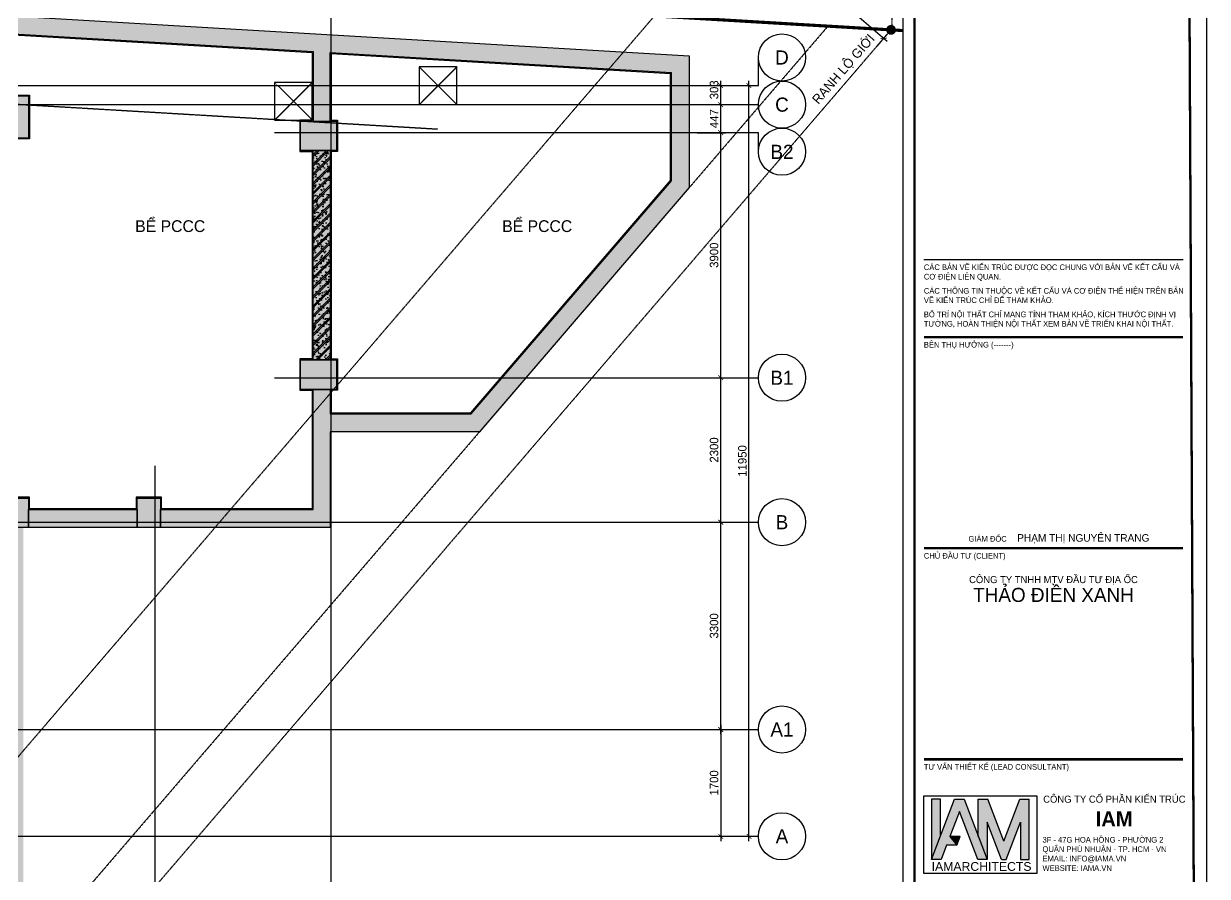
# Model space of a CAD drawing. Header units: inches. Extents: x 1721084 to 1854744, y 225101 to 488646.
# Drawn here: x 1835908 to 1854744, y 394374 to 407946 of the extents above; entities that cross this region are included whole.
import ezdxf
from ezdxf.enums import TextEntityAlignment as Align
from ezdxf.xclip import XClip

# ---------------------------------------------------------------- set-up
doc = ezdxf.new("R2010")
doc.units = ezdxf.units.IN
doc.header["$MEASUREMENT"] = 0
doc.header["$XCLIPFRAME"] = 0
for name, pattern in [('X-PL-BASE$0$X-GRID-BASE$0$CENTER2', [1.125, 0.75, -0.125, 0.125, -0.125]), ('X-PL-BASE$0$X-PL-BASE$0$CENTER', [2, 1.25, -0.25, 0.25, -0.25]), ('X-PL-BASE$0$X-PL-BASE$0$CENTER2', [1.125, 0.75, -0.125, 0.125, -0.125]), ('X-PL-BASE$0$X-PL-BASE$0$DASHDOTX2', [2, 1, -0.5, 0, -0.5]), ('X-PL-BASE$0$X-PL-BASE$0$DASHED', [0.75, 0.5, -0.25]), ('X-PL-BASE$0$X-PL-BASE$0$DASHEDX2', [1.5, 1, -0.5]), ('X-PL-BASE$0$X-PL-BASE$0$HIDDEN2', [0.1875, 0.125, -0.0625])]:
    doc.linetypes.add(name, pattern=pattern)
for name, color, linetype in [('A-ANNO-DIM 100', 252, 'Continuous'), ('I.A.M TITLEBLOCK - A2 -H$0$A-TBLK-TEXT', 250, 'Continuous'), ('X-PL-BASE$0$X-COLUM-BASE$0$A-FLOR-COLS-CONC', 250, 'Continuous'), ('X-PL-BASE$0$X-COLUM-BASE$0$A-FLOR-PATT', 250, 'Continuous'), ('X-PL-BASE$0$X-GRID-BASE$0$A-ANNO-DIM 75', 250, 'Continuous'), ('X-PL-BASE$0$X-GRID-BASE$0$A-GRID', 250, 'X-PL-BASE$0$X-GRID-BASE$0$CENTER2'), ('X-PL-BASE$0$X-GRID-BASE$0$A-GRID-SYMB', 250, 'Continuous'), ('X-PL-BASE$0$X-PL-BASE$0$A-ANNO-MARK', 250, 'Continuous'), ('X-PL-BASE$0$X-PL-BASE$0$A-ANNO-RNAM', 250, 'Continuous'), ('X-PL-BASE$0$X-PL-BASE$0$A-FLOR-ABOV', 250, 'X-PL-BASE$0$X-PL-BASE$0$HIDDEN2'), ('X-PL-BASE$0$X-PL-BASE$0$A-FLOR-COLS-CONC', 250, 'Continuous'), ('X-PL-BASE$0$X-PL-BASE$0$A-FLOR-PATT', 250, 'Continuous'), ('X-PL-BASE$0$X-PL-BASE$0$A-FLOR-VOID', 250, 'X-PL-BASE$0$X-PL-BASE$0$DASHEDX2'), ('X-PL-BASE$0$X-PL-BASE$0$A-FLOR-WALL-FNSH', 250, 'Continuous'), ('X-PL-BASE$0$X-PL-BASE$0$A-GRID', 250, 'X-PL-BASE$0$X-PL-BASE$0$CENTER2'), ('X-PL-BASE$0$X-PL-BASE$0$A-XREF', 250, 'Continuous'), ('X-PL-BASE$0$X-PL-BASE$0$B-RanhHienTrang', 250, 'Continuous'), ('X-PL-BASE$0$X-PL-BASE$0$CGXD', 250, 'Continuous')]:
    doc.layers.add(name, color=color, linetype=linetype)
doc.layers.add('X-PL-BASE$0$X-PL-BASE$0$B-SoHieuDiem1', color=250, linetype='Continuous', plot=False)
doc.styles.add('I.A.M TITLEBLOCK - A2 -H$0$SYMBTEXT', font='ARIALN.TTF', dxfattribs={"width": 0.8})
doc.styles.add('I.A.M TITLEBLOCK - A2 -H$0$TITLE BLOCK', font='arial.ttf')
doc.styles.add('X-PL-BASE$0$X-GRID-BASE$0$HDUNGARC', font='vn_vni.shx')
doc.styles.add('X-PL-BASE$0$X-GRID-BASE$0$SYMBTEXT', font='VAVON_.TTF')
doc.styles.add('X-PL-BASE$0$X-PL-BASE$0$HDUNGARC', font='vn_vni.shx')
doc.styles.add('X-PL-BASE$0$X-PL-BASE$0$SYMBTEXT', font='VAVON_.TTF')
doc.dimstyles.new('X-PL-BASE$0$X-GRID-BASE$0$DIM-75', dxfattribs={"dimscale": 75, "dimtxt": 1.8, "dimasz": 1, "dimexe": 1, "dimexo": 1, "dimgap": 0.5, "dimtad": 1, "dimdec": 0, "dimzin": 0, "dimdsep": 46, "dimtxsty": 'X-PL-BASE$0$X-GRID-BASE$0$HDUNGARC', "dimblk": 'X-PL-BASE$0$X-GRID-BASE$0$_ArchTick', "dimcen": 2, "dimdle": 1, "dimclrd": 256, "dimclre": 9, "dimclrt": 3, "dimadec": 0, "dimazin": 0, "dimtfac": 1, "dimtdec": 0, "dimtix": 1, "dimtmove": 2, "dimatfit": 2, "dimfxl": 1, "dimtolj": 1, "dimtzin": 0, "dimarcsym": 2})
doc.dimstyles.new('X-PL-BASE$0$X-PL-BASE$0$DIM-75', dxfattribs={"dimscale": 75, "dimtxt": 1.6, "dimasz": 1, "dimexe": 1, "dimexo": 1, "dimgap": 0.5, "dimtad": 1, "dimdec": 0, "dimzin": 0, "dimdsep": 46, "dimtxsty": 'X-PL-BASE$0$X-PL-BASE$0$HDUNGARC', "dimblk": 'X-PL-BASE$0$X-PL-BASE$0$_ArchTick', "dimcen": 2, "dimdle": 1, "dimclrd": 256, "dimclre": 9, "dimclrt": 3, "dimadec": 0, "dimazin": 0, "dimtfac": 1, "dimtdec": 0, "dimtix": 1, "dimtmove": 2, "dimatfit": 2, "dimfxl": 1, "dimtolj": 1, "dimtzin": 0, "dimarcsym": 2})
pattern_1 = [(50, (0, 0), (179.31505, -15.68803), [18.75, -206.25]), (355, (0, 0), (-34.6878, 188.048), [15, -165]), (100.4514, (14.94, -1.3), (144.62735, 172.3599), [15.935, -175.2855]), (46.1842, (0, 50), (266.8103, -41.3798), [28.125, -309.375]), (96.6356, (22.23, 46.55), (233.6657, 243.5295), [23.9026, -262.9282]), (351.1842, (0, 50), (233.6655, 243.5297), [22.5, -247.5]), (21, (25, 37.5), (149.22676, -100.6547), [18.75, -206.25]), (326, (25, 37.5), (60.8288, 181.2875), [15, -165]), (71.4514, (37.44, 29.11), (210.0557, 80.6326), [15.935, -175.2855]), (37.5, (0, 0), (3.03996, 83.22346), [0, -163, 0, -167.5, 0, -165.625]), (7.5, (0, 0), (65.76738, 98.60293), [0, -95.5, 0, -159.25, 0, -63.125]), (327.5, (-55.75, 0), (133.45561, -5.63872), [0, -62.5, 0, -195, 0, -258.75]), (317.5, (-80.75, 0), (145.79654, 25.02625), [0, -81.25, 0, -129.5, 0, -183.75]), (45, (0, 0), (-75.1301, 75.1301), []), (45, (0, 30.62), (-75.1301, 75.1301), [])]

# ---------------------------------------------------------------- blocks, each defined once
blk = doc.blocks.new('X-PL-BASE$0$X-COLUM-BASE')
at = {"layer": 'X-PL-BASE$0$X-COLUM-BASE$0$A-FLOR-PATT'}
h = blk.add_hatch(dxfattribs=at)
h.set_pattern_fill('!BTCT', color=256, scale=25, pattern_type=2)
h.set_pattern_definition([(50, (0, -15), (179.31505, -15.688), [18.75, -206.25]), (355, (0, -15), (-34.6878, 188.048), [15, -165]), (100.4514, (14.94, -16.3), (144.6273, 172.3599), [15.935, -175.2855]), (46.1842, (0, 35), (266.8103, -41.3798), [28.125, -309.375]), (96.6356, (22.23, 31.55), (233.6657, 243.5295), [23.9026, -262.9282]), (351.1842, (0, 35), (233.6655, 243.5297), [22.5, -247.5]), (21, (25, 22.5), (149.2268, -100.6547), [18.75, -206.25]), (326, (25, 22.5), (60.8288, 181.2875), [15, -165]), (71.4514, (37.44, 14.11), (210.0557, 80.6326), [15.935, -175.2855]), (37.5, (0, -15), (3.03996, 83.22346), [0, -163, 0, -167.5, 0, -165.625]), (7.5, (0, -15), (65.76738, 98.60293), [0, -95.5, 0, -159.25, 0, -63.125]), (327.5, (-55.75, -15), (133.45561, -5.63872), [0, -62.5, 0, -195, 0, -258.75]), (317.5, (-80.75, -15), (145.79654, 25.02625), [0, -81.25, 0, -129.5, 0, -183.75]), (45, (0, -15), (-75.1301, 75.1301), []), (45, (0, 15.62), (-75.1301, 75.1301), [])])
h.paths.add_polyline_path([(385, 10965), (385, 11335), (15, 11335), (15, 10965)])
h.paths.add_polyline_path([(585, 5465), (585, 5935), (15, 5935), (15, 5465)])
h.paths.add_polyline_path([(8215, 5935), (8215, 5465), (8785, 5465), (8785, 5935)])
h.paths.add_polyline_path([(14815, -715), (14815, -985), (15485, -985), (15485, -715)])
h.paths.add_polyline_path([(15015, 3915), (15400, 3915), (15400, 4385), (15015, 4385)])
h.paths.add_polyline_path([(19915, 685), (19915, 375), (20700, 375), (20700, 685)])
h.paths.add_polyline_path([(22516, 4385), (22514, 3915), (22884, 3915), (22886, 4385)])
h.paths.add_polyline_path([(25115, 6115), (25685, 6115), (25685, 6585), (25115, 6585)])
h.paths.add_polyline_path([(20785, 10115), (20785, 10785), (20215, 10785), (20215, 10115)])
h.paths.add_polyline_path([(4265, 11635), (4265, 11215), (4735, 11215), (4735, 11635)])
h.paths.add_polyline_path([(8415, 10964), (8785, 10964), (8785, 11385), (8415, 11385)])
h.paths.add_polyline_path([(15015, 10525), (15585, 10525), (15585, 11095), (15015, 11095)])
h.paths.add_polyline_path([(25115, 9915), (25685, 9915), (25685, 10385), (25115, 10385)])
h.paths.add_polyline_path([(20215, 3915), (20785, 3915), (20785, 4385), (20215, 4385)])
h.paths.add_polyline_path([(8415, -985), (8785, -985), (8785, -615), (8415, -615)])
h.paths.add_polyline_path([(4265, -985), (4735, -985), (4735, -615), (4265, -615)])
at = {"layer": 'X-PL-BASE$0$X-COLUM-BASE$0$A-FLOR-COLS-CONC'}
for points in [[(20215, 10785), (20785, 10785), (20785, 10115), (20215, 10115)], [(25115, 9915), (25115, 10385), (25685, 10385), (25685, 9915)], [(25115, 6585), (25685, 6585), (25685, 6115), (25115, 6115)], [(20215, 4385), (20785, 4385), (20785, 3915), (20215, 3915)], [(22515, 4385), (22885, 4385), (22885, 3915), (22515, 3915)]]:
    blk.add_lwpolyline(points, close=True, dxfattribs=at)
blk = doc.blocks.new('X-PL-BASE$0$X-GRID-BASE$0$SYMB-GRID')
blk.add_circle((0, 0), 5)
at = {"color": 2, "style": 'X-PL-BASE$0$X-GRID-BASE$0$SYMBTEXT', "flags": 4}
blk.add_attdef('NUM', text='', height=3, dxfattribs=at).set_placement((0, 0), align=Align.MIDDLE)
blk = doc.blocks.new('X-PL-BASE$0$X-GRID-BASE$0$_ArchTick')
at = {"color": 0, "linetype": 'ByBlock', "const_width": 0.15}
blk.add_lwpolyline([(-0.5, -0.48), (0.5, 0.52)], dxfattribs=at)
blk = doc.blocks.new('*D175')
at = {"layer": 'Defpoints', "color": 0, "transparency": 16777216}
for p in [(31350, 4000), (31800, 4000), (31350, 700)]:
    blk.add_point(p, dxfattribs=at)
at = {"layer": 'X-PL-BASE$0$X-GRID-BASE$0$A-ANNO-DIM 75', "color": 9, "lineweight": -2, "transparency": 16777216}
for p, q in [((31425, 4000), (31875, 4000)), ((31425, 700), (31875, 700))]:
    blk.add_line(p, q, dxfattribs=at)
at = {"layer": 'X-PL-BASE$0$X-GRID-BASE$0$A-ANNO-DIM 75', "lineweight": -2, "transparency": 16777216}
blk.add_line((31800, 625), (31800, 4075), dxfattribs=at)
at = {"layer": 'X-PL-BASE$0$X-GRID-BASE$0$A-ANNO-DIM 75', "lineweight": -2, "transparency": 16777216, "xscale": 75, "yscale": 75, "zscale": 75}
for p, rotation in [((31800, 4000), 90), ((31800, 700), 270)]:
    blk.add_blockref('X-PL-BASE$0$X-GRID-BASE$0$_ArchTick', p, dxfattribs=dict(at, rotation=rotation))
at = {"layer": 'X-PL-BASE$0$X-GRID-BASE$0$A-ANNO-DIM 75', "color": 3, "transparency": 16777216, "insert": (31695, 2350), "char_height": 135, "attachment_point": 5, "rotation": 90, "style": 'X-PL-BASE$0$X-GRID-BASE$0$HDUNGARC'}
blk.add_mtext('\\A1;3300', dxfattribs=at)
blk = doc.blocks.new('*D176')
at = {"layer": 'Defpoints', "color": 0, "transparency": 16777216}
for p in [(31350, 6300), (31800, 6300), (31350, 4000)]:
    blk.add_point(p, dxfattribs=at)
at = {"layer": 'X-PL-BASE$0$X-GRID-BASE$0$A-ANNO-DIM 75', "color": 9, "lineweight": -2, "transparency": 16777216}
for p, q in [((31425, 6300), (31875, 6300)), ((31425, 4000), (31875, 4000))]:
    blk.add_line(p, q, dxfattribs=at)
at = {"layer": 'X-PL-BASE$0$X-GRID-BASE$0$A-ANNO-DIM 75', "lineweight": -2, "transparency": 16777216}
blk.add_line((31800, 3925), (31800, 6375), dxfattribs=at)
at = {"layer": 'X-PL-BASE$0$X-GRID-BASE$0$A-ANNO-DIM 75', "lineweight": -2, "transparency": 16777216, "xscale": 75, "yscale": 75, "zscale": 75}
for p, rotation in [((31800, 6300), 90), ((31800, 4000), 270)]:
    blk.add_blockref('X-PL-BASE$0$X-GRID-BASE$0$_ArchTick', p, dxfattribs=dict(at, rotation=rotation))
at = {"layer": 'X-PL-BASE$0$X-GRID-BASE$0$A-ANNO-DIM 75', "color": 3, "transparency": 16777216, "insert": (31695, 5150), "char_height": 135, "attachment_point": 5, "rotation": 90, "style": 'X-PL-BASE$0$X-GRID-BASE$0$HDUNGARC'}
blk.add_mtext('\\A1;2300', dxfattribs=at)
blk = doc.blocks.new('*D177')
at = {"layer": 'Defpoints', "color": 0, "transparency": 16777216}
for p in [(31350, 10950), (32250, 10950), (31350, -1000)]:
    blk.add_point(p, dxfattribs=at)
at = {"layer": 'X-PL-BASE$0$X-GRID-BASE$0$A-ANNO-DIM 75', "color": 9, "lineweight": -2, "transparency": 16777216}
for p, q in [((31425, 10950), (32325, 10950)), ((31425, -1000), (32325, -1000))]:
    blk.add_line(p, q, dxfattribs=at)
at = {"layer": 'X-PL-BASE$0$X-GRID-BASE$0$A-ANNO-DIM 75', "lineweight": -2, "transparency": 16777216}
blk.add_line((32250, -1075), (32250, 11025), dxfattribs=at)
at = {"layer": 'X-PL-BASE$0$X-GRID-BASE$0$A-ANNO-DIM 75', "lineweight": -2, "transparency": 16777216, "xscale": 75, "yscale": 75, "zscale": 75}
for p, rotation in [((32250, 10950), 90), ((32250, -1000), 270)]:
    blk.add_blockref('X-PL-BASE$0$X-GRID-BASE$0$_ArchTick', p, dxfattribs=dict(at, rotation=rotation))
at = {"layer": 'X-PL-BASE$0$X-GRID-BASE$0$A-ANNO-DIM 75', "color": 3, "transparency": 16777216, "insert": (32145, 4975), "char_height": 135, "attachment_point": 5, "rotation": 90, "style": 'X-PL-BASE$0$X-GRID-BASE$0$HDUNGARC'}
blk.add_mtext('\\A1;11950', dxfattribs=at)
blk = doc.blocks.new('*D178')
at = {"layer": 'Defpoints', "color": 0, "transparency": 16777216}
for p in [(31350, 10200), (31800, 10200), (31350, 6300)]:
    blk.add_point(p, dxfattribs=at)
at = {"layer": 'X-PL-BASE$0$X-GRID-BASE$0$A-ANNO-DIM 75', "color": 9, "lineweight": -2, "transparency": 16777216}
for p, q in [((31425, 10200), (31875, 10200)), ((31425, 6300), (31875, 6300))]:
    blk.add_line(p, q, dxfattribs=at)
at = {"layer": 'X-PL-BASE$0$X-GRID-BASE$0$A-ANNO-DIM 75', "lineweight": -2, "transparency": 16777216}
blk.add_line((31800, 6225), (31800, 10275), dxfattribs=at)
at = {"layer": 'X-PL-BASE$0$X-GRID-BASE$0$A-ANNO-DIM 75', "lineweight": -2, "transparency": 16777216, "xscale": 75, "yscale": 75, "zscale": 75}
for p, rotation in [((31800, 10200), 90), ((31800, 6300), 270)]:
    blk.add_blockref('X-PL-BASE$0$X-GRID-BASE$0$_ArchTick', p, dxfattribs=dict(at, rotation=rotation))
at = {"layer": 'X-PL-BASE$0$X-GRID-BASE$0$A-ANNO-DIM 75', "color": 3, "transparency": 16777216, "insert": (31695, 8250), "char_height": 135, "attachment_point": 5, "rotation": 90, "style": 'X-PL-BASE$0$X-GRID-BASE$0$HDUNGARC'}
blk.add_mtext('\\A1;3900', dxfattribs=at)
blk = doc.blocks.new('*D192')
at = {"layer": 'Defpoints', "color": 0, "transparency": 16777216}
for p in [(31350, 700), (31350, -1000), (31800, -1000)]:
    blk.add_point(p, dxfattribs=at)
at = {"layer": 'X-PL-BASE$0$X-GRID-BASE$0$A-ANNO-DIM 75', "lineweight": -2, "transparency": 16777216}
blk.add_line((31800, 775), (31800, -1075), dxfattribs=at)
at = {"layer": 'X-PL-BASE$0$X-GRID-BASE$0$A-ANNO-DIM 75', "color": 9, "lineweight": -2, "transparency": 16777216}
for p, q in [((31425, 700), (31875, 700)), ((31425, -1000), (31875, -1000))]:
    blk.add_line(p, q, dxfattribs=at)
at = {"layer": 'X-PL-BASE$0$X-GRID-BASE$0$A-ANNO-DIM 75', "lineweight": -2, "transparency": 16777216, "xscale": 75, "yscale": 75, "zscale": 75}
for p, rotation in [((31800, 700), 90), ((31800, -1000), 270)]:
    blk.add_blockref('X-PL-BASE$0$X-GRID-BASE$0$_ArchTick', p, dxfattribs=dict(at, rotation=rotation))
at = {"layer": 'X-PL-BASE$0$X-GRID-BASE$0$A-ANNO-DIM 75', "color": 3, "transparency": 16777216, "insert": (31695, -150), "char_height": 135, "attachment_point": 5, "rotation": 90, "style": 'X-PL-BASE$0$X-GRID-BASE$0$HDUNGARC'}
blk.add_mtext('\\A1;1700', dxfattribs=at)
blk = doc.blocks.new('*D196')
at = {"layer": 'Defpoints', "color": 0, "transparency": 16777216}
for p in [(31350, 10647), (31800, 10647), (31350, 10200)]:
    blk.add_point(p, dxfattribs=at)
at = {"layer": 'X-PL-BASE$0$X-GRID-BASE$0$A-ANNO-DIM 75', "color": 9, "lineweight": -2, "transparency": 16777216}
for p, q in [((31425, 10647), (31875, 10647)), ((31425, 10200), (31875, 10200))]:
    blk.add_line(p, q, dxfattribs=at)
at = {"layer": 'X-PL-BASE$0$X-GRID-BASE$0$A-ANNO-DIM 75', "lineweight": -2, "transparency": 16777216}
blk.add_line((31800, 10125), (31800, 10722), dxfattribs=at)
at = {"layer": 'X-PL-BASE$0$X-GRID-BASE$0$A-ANNO-DIM 75', "lineweight": -2, "transparency": 16777216, "xscale": 75, "yscale": 75, "zscale": 75}
for p, rotation in [((31800, 10647), 90), ((31800, 10200), 270)]:
    blk.add_blockref('X-PL-BASE$0$X-GRID-BASE$0$_ArchTick', p, dxfattribs=dict(at, rotation=rotation))
at = {"layer": 'X-PL-BASE$0$X-GRID-BASE$0$A-ANNO-DIM 75', "color": 3, "transparency": 16777216, "insert": (31695, 10424), "char_height": 135, "attachment_point": 5, "rotation": 90, "style": 'X-PL-BASE$0$X-GRID-BASE$0$HDUNGARC'}
blk.add_mtext('\\A1;447', dxfattribs=at)
blk = doc.blocks.new('*D190')
at = {"layer": 'Defpoints', "color": 0, "transparency": 16777216}
for p in [(31350, 10950), (31800, 10950), (31350, 10647)]:
    blk.add_point(p, dxfattribs=at)
at = {"layer": 'X-PL-BASE$0$X-GRID-BASE$0$A-ANNO-DIM 75', "color": 9, "lineweight": -2, "transparency": 16777216}
for p, q in [((31425, 10950), (31875, 10950)), ((31425, 10647), (31875, 10647))]:
    blk.add_line(p, q, dxfattribs=at)
at = {"layer": 'X-PL-BASE$0$X-GRID-BASE$0$A-ANNO-DIM 75', "lineweight": -2, "transparency": 16777216}
blk.add_line((31800, 10572), (31800, 11025), dxfattribs=at)
at = {"layer": 'X-PL-BASE$0$X-GRID-BASE$0$A-ANNO-DIM 75', "lineweight": -2, "transparency": 16777216, "xscale": 75, "yscale": 75, "zscale": 75}
for p, rotation in [((31800, 10950), 90), ((31800, 10647), 270)]:
    blk.add_blockref('X-PL-BASE$0$X-GRID-BASE$0$_ArchTick', p, dxfattribs=dict(at, rotation=rotation))
at = {"layer": 'X-PL-BASE$0$X-GRID-BASE$0$A-ANNO-DIM 75', "color": 3, "transparency": 16777216, "insert": (31695, 10883), "char_height": 135, "attachment_point": 5, "rotation": 90, "style": 'X-PL-BASE$0$X-GRID-BASE$0$HDUNGARC'}
blk.add_mtext('\\A1;303', dxfattribs=at)
blk = doc.blocks.new('X-PL-BASE$0$X-PL-BASE$0$RANH DAT')
at = {"color": 4, "linetype": 'X-PL-BASE$0$X-PL-BASE$0$DASHED', "ltscale": 7}
blk.add_line((-17867, -102), (-5126, 14735), dxfattribs=at)
at = {"color": 20, "linetype": 'X-PL-BASE$0$X-PL-BASE$0$DASHDOTX2', "ltscale": 4, "const_width": 50}
blk.add_lwpolyline([(-11627, -102), (-11627, -102), (0, 0), (992, 14374), (-5111, 14734), (-10634, 15060), (-41580, 16886), (-41828, -102), (-17867, -102), (-11627, -102)], dxfattribs=at)
at = {"layer": 'X-PL-BASE$0$X-PL-BASE$0$B-SoHieuDiem1', "const_width": 78.4}
blk.add_lwpolyline([(-5165, 14737, 1), (-5087, 14732, 1)], format="xyb", close=True, dxfattribs=at)
at = {"layer": 'X-PL-BASE$0$X-PL-BASE$0$A-ANNO-RNAM', "insert": (-5872, 14102), "char_height": 150, "width": 5649.76, "attachment_point": 5, "rotation": 49, "style": 'X-PL-BASE$0$X-PL-BASE$0$SYMBTEXT'}
blk.add_mtext('RANH LOÄ GIÔÙI', dxfattribs=at)
blk = doc.blocks.new('X-PL-BASE$0$X-PL-BASE$0$_ArchTick')
at = {"color": 0, "linetype": 'ByBlock', "const_width": 0.15}
blk.add_lwpolyline([(-0.5, -0.48), (0.5, 0.52)], dxfattribs=at)
blk = doc.blocks.new('*D691')
at = {"layer": 'Defpoints', "color": 0, "transparency": 16777216}
for p in [(32118, 13655), (31965, 13477), (34241, 11523)]:
    blk.add_point(p, dxfattribs=at)
at = {"layer": 'X-PL-BASE$0$X-PL-BASE$0$A-ANNO-MARK', "color": 9, "lineweight": -2, "transparency": 16777216}
for p, q in [((32013, 13534), (32166, 13712)), ((34289, 11580), (34442, 11758))]:
    blk.add_line(p, q, dxfattribs=at)
at = {"layer": 'X-PL-BASE$0$X-PL-BASE$0$A-ANNO-MARK', "lineweight": -2, "transparency": 16777216}
blk.add_line((34450, 11652), (32061, 13704), dxfattribs=at)
at = {"layer": 'X-PL-BASE$0$X-PL-BASE$0$A-ANNO-MARK', "lineweight": -2, "transparency": 16777216, "xscale": 75, "yscale": 75, "zscale": 75}
for p, rotation in [((32118, 13655), 139.3468455179424), ((34394, 11701), 319.3468455179424)]:
    blk.add_blockref('X-PL-BASE$0$X-PL-BASE$0$_ArchTick', p, dxfattribs=dict(at, rotation=rotation))
at = {"layer": 'X-PL-BASE$0$X-PL-BASE$0$A-ANNO-MARK', "color": 3, "transparency": 16777216, "insert": (33319, 12752), "char_height": 120, "attachment_point": 5, "rotation": 319.3468, "style": 'X-PL-BASE$0$X-PL-BASE$0$HDUNGARC'}
blk.add_mtext('\\A1;3000', dxfattribs=at)
blk = doc.blocks.new('X-PL-BASE$0$X-PL-BASE$0$lo tham')
at = {"color": 0, "linetype": 'ByBlock', "ltscale": 5}
blk.add_lwpolyline([(-300, 300), (-300, -300), (300, -300), (300, 300)], close=True, dxfattribs=at)
for points in [[(-300, 300), (300, -300)], [(300, 300), (-300, -300)]]:
    blk.add_lwpolyline(points, dxfattribs=at)
blk = doc.blocks.new('I.A.M TITLEBLOCK - A2 -H$0$LOGO IAM')
h = blk.add_hatch(color=253)
h.dxf.hatch_style = 1
h.paths.add_polyline_path([(0.316, 1.424), (0.148, 1.424), (0.148, 0.272), (0.316, 0.712)])
h = blk.add_hatch(color=251)
h.dxf.hatch_style = 1
h.paths.add_polyline_path([(0.768, 1.424), (0.588, 1.424), (0.148, 0.272), (0.328, 0.272), (0.432, 0.544), (0.628, 0.544), (0.496, 0.712), (0.678, 1.188), (1.028, 0.272), (1.208, 0.272)])
h = blk.add_hatch(color=253)
h.dxf.hatch_style = 1
h.paths.add_polyline_path([(1.22, 1.424), (1.04, 1.424), (1.04, 0.712), (1.208, 0.272), (1.208, 0.984), (1.48, 0.272), (1.572, 0.272), (1.844, 0.984), (1.844, 0.272), (2.012, 0.272), (2.012, 1.424), (1.832, 1.424), (1.526, 0.623)])
h = blk.add_hatch(color=253)
h.dxf.hatch_style = 1
h.paths.add_polyline_path([(0.628, 0.544), (0.692, 0.712), (0.496, 0.712)])
at = {"color": 251}
for p, q in [((0.148, 0.272), (0.588, 1.424)), ((0.588, 1.424), (0.768, 1.424)), ((0.768, 1.424), (1.208, 0.272)), ((0.678, 1.188), (0.496, 0.712)), ((1.028, 0.272), (0.678, 1.188)), ((0.432, 0.544), (0.328, 0.272)), ((0.628, 0.544), (0.432, 0.544)), ((0.328, 0.272), (0.148, 0.272)), ((1.208, 0.272), (1.028, 0.272))]:
    blk.add_line(p, q, dxfattribs=at)
at = {"color": 253}
for p, q in [((1.526, 0.623), (1.22, 1.424)), ((1.526, 0.623), (1.832, 1.424)), ((1.48, 0.272), (1.208, 0.984))]:
    blk.add_line(p, q, dxfattribs=at)
for points in [[(0.316, 0.712), (0.316, 1.424), (0.148, 1.424), (0.148, 0.272)], [(1.04, 0.712), (1.04, 1.424)], [(1.04, 1.424), (1.22, 1.424)], [(1.832, 1.424), (2.012, 1.424)], [(1.844, 0.984), (1.844, 0.272), (2.012, 0.272), (2.012, 1.424)], [(1.208, 0.984), (1.208, 0.272)], [(1.572, 0.272), (1.844, 0.984)], [(0.496, 0.712), (0.628, 0.544), (0.692, 0.712), (0.496, 0.712)], [(1.48, 0.272), (1.572, 0.272)]]:
    blk.add_lwpolyline(points, dxfattribs=at)
at = {"layer": 'Defpoints'}
blk.add_lwpolyline([(2.161, 0), (0, 0), (0, 1.488), (2.161, 1.488)], close=True, dxfattribs=at)
at = {"color": 251, "insert": (0.148, 0.136), "char_height": 0.16727, "attachment_point": 4, "style": 'I.A.M TITLEBLOCK - A2 -H$0$SYMBTEXT'}
blk.add_mtext_dynamic_manual_height_columns('{\\fHelvetica World|b0|i0|c0|p34;\\W1;IAM\\C253;ARCHITECTS}', width=1.76067, gutter_width=315, heights=[0], dxfattribs=at)
blk = doc.blocks.new('I.A.M TITLEBLOCK - A2 -H')
at = {"const_width": 0.5}
blk.add_lwpolyline([(5, 3), (592, 3), (590, 417), (5, 417)], close=True, dxfattribs=at)
for points in [[(532, 6), (532, 415)], [(534, 271.4), (589, 271.4)], [(534, 226.6), (589, 226.6)], [(534, 181.8), (589, 181.8)]]:
    blk.add_lwpolyline(points, dxfattribs=at)
at = {"color": 2}
blk.add_lwpolyline([(534, 287.9), (589, 287.9)], dxfattribs=at)
at = {"layer": 'Defpoints'}
blk.add_lwpolyline([(0, 420), (594, 420), (594, 0), (0, 0)], close=True, dxfattribs=at)
at = {"xscale": 11.10768265360305, "yscale": 11.10768265360305, "zscale": 11.10768265360305}
blk.add_blockref('I.A.M TITLEBLOCK - A2 -H$0$LOGO IAM', (534, 157.54), dxfattribs=at)
at = {"layer": 'I.A.M TITLEBLOCK - A2 -H$0$A-TBLK-TEXT', "color": 2, "lineweight": 0, "style": 'I.A.M TITLEBLOCK - A2 -H$0$TITLE BLOCK'}
for s, insert, char_height, width, attachment_point in [('\\pt1.2;{\\fVNI-Avo|b0|i0|c0|p2;CAÙC BAÛN VEÕ KIEÁN TRUÙC ÑÖÔÏC ÑOÏC CHUNG VÔÙI BAÛN VEÕ KEÁT CAÁU VAØ CÔ ÑIEÄN LIEÂN QUAN.}', (534, 286.84), 1.2, 55, 1), ('\\pt1.5;{\\fVNI-Avo|b0|i0|c0|p2;CAÙC THOÂNG TIN THUOÄC VEÀ KEÁT CAÁU VAØ CÔ ÑIEÄN THEÅ HIEÄN TREÂN BAÛN VEÕ KIEÁN TRUÙC CHÆ ÑEÅ THAM KHAÛO.}', (534, 281.84), 1.2, 55.5702, 1), ('\\pt1.5;{\\fVNI-Avo|b0|i0|c0|p2;BOÁ TRÍ NOÄI THAÁT CHÆ MANG TÍNH THAM KHAÛO, KÍCH THÖÔÙC ÑÒNH VÒ TÖÔØNG, HOAØN THIEÄN NOÄI THAÁT XEM BAÛN VEÕ TRIEÅN KHAI NOÄI THAÁT.}', (534, 276.84), 1.2, 55.0778, 1), ('\\pt1.2;{\\fVNI-Avo|b0|i0|c0|p2;BEÂN THUÏ HÖÔÛNG \\C7;(-------)}', (534, 270.4), 1.2, 22.2752, 1), ('{\\fVNI-Avo|b0|i0|c0|p2;\\H0.75x;\\C7;GIAÙM ÑOÁC     \\H1.333x;\\C2;PHAÏM THÒ NGUYEÂN TRANG}', (581.86, 229.6), 1.6, 73.1889, 3), ('\\pt1.2;{\\fVNI-Avo|b0|i0|c0|p2;CHUÛ ÑAÀU TÖ \\C7;(CLIENT)}', (534, 225.6), 1.2, 22.2752, 1), ('\\pt1.2;{\\fVNI-Avo|b0|i0|c0|p2;TÖ VAÁN THIEÁT KEÁ \\C7;(LEAD CONSULTANT)}', (534, 180.8), 1.2, 50.3414, 1)]:
    blk.add_mtext(s, dxfattribs=dict(at, insert=insert, char_height=char_height, width=width, attachment_point=attachment_point))
at = {"layer": 'I.A.M TITLEBLOCK - A2 -H$0$A-TBLK-TEXT', "color": 7, "lineweight": 0, "style": 'I.A.M TITLEBLOCK - A2 -H$0$TITLE BLOCK'}
for s, insert, char_height, width, attachment_point in [('{\\fVNI-Avo|b0|i0|c0|p2;COÂNG TY TNHH MTV ÑAÀU TÖ ÑÒA OÁC \\P\\H2x;THAÛO ÑIEÀN XANH\\H1.5056x; }', (561.5, 220.7), 1.5, 60, 2), ('{\\fVNI-Avo|b0|i0|c0|p2;COÂNG TY COÅ PHAÀN KIEÁN TRUÙC}', (574.42, 174.09), 1.5, 32.0194, 2), ('\\pt3.2;{\\fVNI-Avo|b1|i0|c0|p2;\\C2;IAM}', (574.37, 170.76), 3.2, 32.0194, 2), ('{\\fVNI-Avo|b0|i0|c0|p2;3F - 47G HOA HOÀNG - PHÖÔØNG 2 \\P\\pt1.2;QUAÄN PHUÙ NHUAÄN - TP. HCM - VN\\PEMAIL: INFO@IAMA.VN\\PWEBSITE: IAMA.VN}', (559.17, 165.33), 1.2, 41.4233, 1)]:
    blk.add_mtext(s, dxfattribs=dict(at, insert=insert, char_height=char_height, width=width, attachment_point=attachment_point))
blk = doc.blocks.new('X-PL-BASE$0$X-GRID-BASE')
at = {"layer": 'X-PL-BASE$0$X-GRID-BASE$0$A-GRID', "ltscale": 8}
for p, q in [((25600, -5250), (25600, 15788.2)), ((22800, -5250), (22800, 4900)), ((10900, 4000), (32399.8, 4000)), ((19300, 700), (32399.8, 700)), ((-3578.7, -1000), (32399.8, -1000))]:
    blk.add_line(p, q, dxfattribs=at)
for points in [[(-2000, 11988), (27300, 10259)], [(9937.8, 10950), (9937.8, 10950), (32399.8, 10950), (32399.8, 11397.5)], [(19500, 10647.5), (32399.8, 10647.5)], [(32399.8, 9897.5), (32399.8, 10200), (24700, 10200)], [(24700, 6300), (32399.8, 6300)]]:
    blk.add_lwpolyline(points, dxfattribs=at)
at = {"layer": 'X-PL-BASE$0$X-GRID-BASE$0$A-GRID-SYMB'}
ref = blk.add_blockref('X-PL-BASE$0$X-GRID-BASE$0$SYMB-GRID', (32774.8, 11397.5), dxfattribs=dict(at, xscale=75, yscale=75, zscale=75))
ref.add_attrib('NUM', 'D', dxfattribs={"layer": '0', "color": 2, "height": 225, "style": 'X-PL-BASE$0$X-GRID-BASE$0$SYMBTEXT'}).set_placement((32774.8, 11397.5), align=Align.MIDDLE)
ref = blk.add_blockref('X-PL-BASE$0$X-GRID-BASE$0$SYMB-GRID', (32774.8, 10647.5), dxfattribs=dict(at, xscale=75, yscale=75, zscale=75))
ref.add_attrib('NUM', 'C', dxfattribs={"layer": '0', "color": 2, "height": 225, "style": 'X-PL-BASE$0$X-GRID-BASE$0$SYMBTEXT'}).set_placement((32774.8, 10647.5), align=Align.MIDDLE)
ref = blk.add_blockref('X-PL-BASE$0$X-GRID-BASE$0$SYMB-GRID', (32774.8, 9897.5), dxfattribs=dict(at, xscale=75, yscale=75, zscale=75))
ref.add_attrib('NUM', 'B2', dxfattribs={"layer": '0', "color": 2, "height": 225, "style": 'X-PL-BASE$0$X-GRID-BASE$0$SYMBTEXT'}).set_placement((32774.8, 9897.5), align=Align.MIDDLE)
ref = blk.add_blockref('X-PL-BASE$0$X-GRID-BASE$0$SYMB-GRID', (32774.8, 6300), dxfattribs=dict(at, xscale=75, yscale=75, zscale=75))
ref.add_attrib('NUM', 'B1', dxfattribs={"layer": '0', "color": 2, "height": 225, "style": 'X-PL-BASE$0$X-GRID-BASE$0$SYMBTEXT'}).set_placement((32774.8, 6300), align=Align.MIDDLE)
ref = blk.add_blockref('X-PL-BASE$0$X-GRID-BASE$0$SYMB-GRID', (32774.8, 4000), dxfattribs=dict(at, xscale=75, yscale=75, zscale=75))
ref.add_attrib('NUM', 'B', dxfattribs={"layer": '0', "color": 2, "height": 225, "style": 'X-PL-BASE$0$X-GRID-BASE$0$SYMBTEXT'}).set_placement((32774.8, 4000), align=Align.MIDDLE)
ref = blk.add_blockref('X-PL-BASE$0$X-GRID-BASE$0$SYMB-GRID', (32774.8, 700), dxfattribs=dict(at, xscale=75, yscale=75, zscale=75))
ref.add_attrib('NUM', 'A1', dxfattribs={"layer": '0', "color": 2, "height": 225, "style": 'X-PL-BASE$0$X-GRID-BASE$0$SYMBTEXT'}).set_placement((32774.8, 700), align=Align.MIDDLE)
ref = blk.add_blockref('X-PL-BASE$0$X-GRID-BASE$0$SYMB-GRID', (32774.8, -1000), dxfattribs=dict(at, xscale=75, yscale=75, zscale=75))
ref.add_attrib('NUM', 'A', dxfattribs={"layer": '0', "color": 2, "height": 225, "style": 'X-PL-BASE$0$X-GRID-BASE$0$SYMBTEXT'}).set_placement((32774.8, -1000), align=Align.MIDDLE)
at = {"layer": 'X-PL-BASE$0$X-GRID-BASE$0$A-ANNO-DIM 75'}
dim = blk.add_linear_dim(base=(31799.7823, 10950), p1=(31349.7823, 10647.4621), p2=(31349.7823, 10950), angle=90, dimstyle='X-PL-BASE$0$X-GRID-BASE$0$DIM-75', dxfattribs=at)
dim.commit()
dim.dimension.update_dxf_attribs({"geometry": '*D190', "text_midpoint": (31694.7823, 10882.5876), "dimtype": 128})
for base, p1, p2, picture, middle in [((32249.8, 10950), (31349.8, -1000), (31349.8, 10950), '*D177', (32144.8, 4975)), ((31799.7823, 10647.4621), (31349.7823, 10200), (30756.8861, 10647.4621), '*D196', (31694.7823, 10423.7311)), ((31799.8, 10200), (31349.8, 6300), (31349.8, 10200), '*D178', (31694.8, 8250)), ((31799.8, 6300), (31349.8, 4000), (31349.8, 6300), '*D176', (31694.8, 5150)), ((31799.8, 4000), (31349.8, 700), (31349.8, 4000), '*D175', (31694.8, 2350)), ((31799.8, -1000), (31349.8, 700), (31349.8, -1000), '*D192', (31694.8, -150))]:
    dim = blk.add_linear_dim(base=base, p1=p1, p2=p2, angle=90, dimstyle='X-PL-BASE$0$X-GRID-BASE$0$DIM-75', dxfattribs=at)
    dim.commit()
    dim.dimension.update_dxf_attribs({"geometry": picture, "text_midpoint": middle})
blk = doc.blocks.new('X-PL-BASE')
at = {"layer": 'X-PL-BASE$0$X-PL-BASE$0$A-FLOR-PATT'}
h = blk.add_hatch(dxfattribs=at)
h.set_pattern_fill('!BTCT', color=250, scale=25, pattern_type=2)
h.set_pattern_definition(pattern_1)
h.paths.add_polyline_path([(31299.5, 9325.9), (31299.5, 11425.4), (-1952.6, 13387.7), (-2182.5, -2400), (20700, -2400), (20700, 374.6), (20515, 374.6), (20515, -2215), (-1979.8, -2215), (-1755.4, 13190.7), (18015, 12024), (18015, 11907.9), (18285, 11907.9), (25315, 11493), (25315, 10385), (25585, 10385), (25585, 11477.1), (31014.5, 11156.7), (31014.5, 9431.5), (27830.8, 5725), (25585, 5725), (25585, 6115), (25315, 6115), (25315, 4200), (22885, 4200.1), (22885, 3914.9), (25585, 3914.9), (25585, 5440), (27961.7, 5440)])
h.paths.add_polyline_path([(25585, 9915), (25315, 9915), (25315, 6585), (25585, 6585)], flags=17)
h.paths.add_polyline_path([(18285, 7985), (18285, 11908.8), (18015, 11907), (18015, 7713.1), (18015, 7715), (18015, 3915), (20215, 3915), (20215, 4200), (18285, 4200)], flags=17)
h.paths.add_polyline_path([(22515, 4200), (20785, 4200), (20785, 3915), (22515, 3915)], flags=17)
h.paths.add_polyline_path([(20700, 3915), (20515, 3915), (20515, 685), (20700, 685)], flags=17)
h = blk.add_hatch(dxfattribs=at)
h.set_pattern_fill('!BTCT', color=256, scale=25, pattern_type=2)
h.set_pattern_definition(pattern_1)
h.paths.add_polyline_path([(25585, 9915), (25315, 9915), (25315, 6585), (25585, 6585)])
at = {"layer": 'Defpoints', "color": 5}
blk.add_lwpolyline([(34696.3, -12850.4), (-4378.7, -12850.4), (-4378.7, 17749.6), (34696.3, 17749.6)], close=True, dxfattribs=at)
blk.add_lwpolyline([(34696.3, -12850.4), (-4378.7, -12850.4), (-4378.7, 17749.6), (34696.3, 17749.6)], close=True, dxfattribs=at)
at = {"layer": 'X-PL-BASE$0$X-PL-BASE$0$A-FLOR-COLS-CONC'}
for points in [[(-1952.6, 13387.7), (31299.5, 11425.4)], [(18285, 11907.9), (25315, 11493)], [(25315, 11493), (25315, 10385), (25585, 10385), (25585, 11477.1)], [(31299.5, 11425.4), (31299.5, 9325.9), (27961.7, 5440), (25585, 5440), (25585, 3914.9), (22885, 3914.9), (22885, 4200.1), (25315, 4200), (25315, 6115), (25585, 6115), (25585, 5725), (27830.8, 5725), (31014.5, 9431.5), (31014.5, 11156.7)], [(25585, 11477.1), (31014.5, 11156.7)], [(20785, 3915), (20785, 4200), (22515, 4200), (22515, 3915), (20785, 3915)]]:
    blk.add_lwpolyline(points, dxfattribs=at)
blk.add_lwpolyline([(25585, 6585), (25315, 6585), (25315, 9915), (25585, 9915)], close=True, dxfattribs=at)
at = {"layer": 'X-PL-BASE$0$X-PL-BASE$0$A-FLOR-VOID', "color": 8, "linetype": 'X-PL-BASE$0$X-PL-BASE$0$DASHEDX2', "ltscale": 1.5}
blk.add_line((33506.6, 11896.2), (20715.1, -3000), dxfattribs=at)
at = {"layer": 'X-PL-BASE$0$X-PL-BASE$0$A-FLOR-WALL-FNSH'}
for points in [[(25100, 6100), (25300, 6100), (25300, 4215), (22900, 4215.1), (22900, 4400), (22500, 4400), (22500, 4215), (20800, 4215), (20800, 4400), (20200, 4400), (20200, 4215), (18300, 4215), (18300, 11892), (25300, 11478.9)], [(25300, 11478.9), (25300, 10400), (25100, 10400), (25100, 9900), (25300, 9900), (25300, 6600), (25100, 6600), (25100, 6100)], [(25600, 11461.2), (30999.5, 11142.5)], [(25600, 11461.2), (25600, 10400), (25700, 10400), (25700, 9900), (25600, 9900), (25600, 6600), (25700, 6600), (25700, 6100), (25600, 6100), (25600, 5740), (27823.9, 5740), (30999.5, 9437), (30999.5, 11142.5)]]:
    blk.add_lwpolyline(points, dxfattribs=at)
blk.add_lwpolyline([(20200, 10800), (20800, 10800), (20800, 10100), (20200, 10100)], close=True, dxfattribs=at)
at = {"layer": 'X-PL-BASE$0$X-PL-BASE$0$A-GRID', "color": 9, "linetype": 'X-PL-BASE$0$X-PL-BASE$0$CENTER', "ltscale": 4}
blk.add_lwpolyline([(34525.6, 14738.2), (34525.6, 11836)], dxfattribs=at)
at = {"layer": 'X-PL-BASE$0$X-PL-BASE$0$CGXD', "linetype": 'X-PL-BASE$0$X-PL-BASE$0$DASHED', "ltscale": 7}
blk.add_line((17815.2, -3000), (32079.1, 13610.7), dxfattribs=at)
at = {"layer": 'X-PL-BASE$0$X-PL-BASE$0$A-FLOR-ABOV'}
for p in [(27302.4, 10947.5), (25000, 10700)]:
    blk.add_blockref('X-PL-BASE$0$X-PL-BASE$0$lo tham', p, dxfattribs=at)
at = {"layer": 'X-PL-BASE$0$X-PL-BASE$0$A-XREF', "color": 250}
blk.add_blockref('X-PL-BASE$0$X-GRID-BASE', (0, 0), dxfattribs=at)
at = {"layer": 'X-PL-BASE$0$X-PL-BASE$0$A-XREF'}
blk.add_blockref('X-PL-BASE$0$X-COLUM-BASE', (0, 0), dxfattribs=at)
at = {"layer": 'X-PL-BASE$0$X-PL-BASE$0$B-RanhHienTrang'}
blk.add_blockref('X-PL-BASE$0$X-PL-BASE$0$RANH DAT', (39636.3, -2897.7), dxfattribs=at)
at = {"layer": 'X-PL-BASE$0$X-PL-BASE$0$A-ANNO-RNAM', "char_height": 187.5, "width": 3663.529, "attachment_point": 5, "style": 'X-PL-BASE$0$X-PL-BASE$0$SYMBTEXT'}
for insert in [(23039.7, 8711.5), (28880, 8711.5)]:
    blk.add_mtext('BEÅ PCCC', dxfattribs=dict(at, insert=insert))
at = {"layer": 'X-PL-BASE$0$X-PL-BASE$0$A-ANNO-MARK'}
dim = blk.add_aligned_dim(p1=(34240.6, 11522.9), p2=(31964.6, 13477.3), distance=-234.8, dimstyle='X-PL-BASE$0$X-PL-BASE$0$DIM-75', dxfattribs=at)
dim.commit()
dim.dimension.update_dxf_attribs({"geometry": '*D691', "text_midpoint": (33319.1, 12752.2)})

msp = doc.modelspace()

# ---------------------------------------------------------------- block references
ref = msp.add_blockref('X-PL-BASE', (1815200.4, 396010.6))
XClip(ref).set_block_clipping_path([(-4378.6785440141, -12850.407672127), (34696.321455986, 17749.592327873)])

# ---------------------------------------------------------------- next in the draw order: block references
at = {"layer": 'A-ANNO-DIM 100', "xscale": 75, "yscale": 75, "zscale": 75}
msp.add_blockref('I.A.M TITLEBLOCK - A2 -H', (1810183.5, 382601), dxfattribs=at)

doc.saveas('drawing.dxf')
